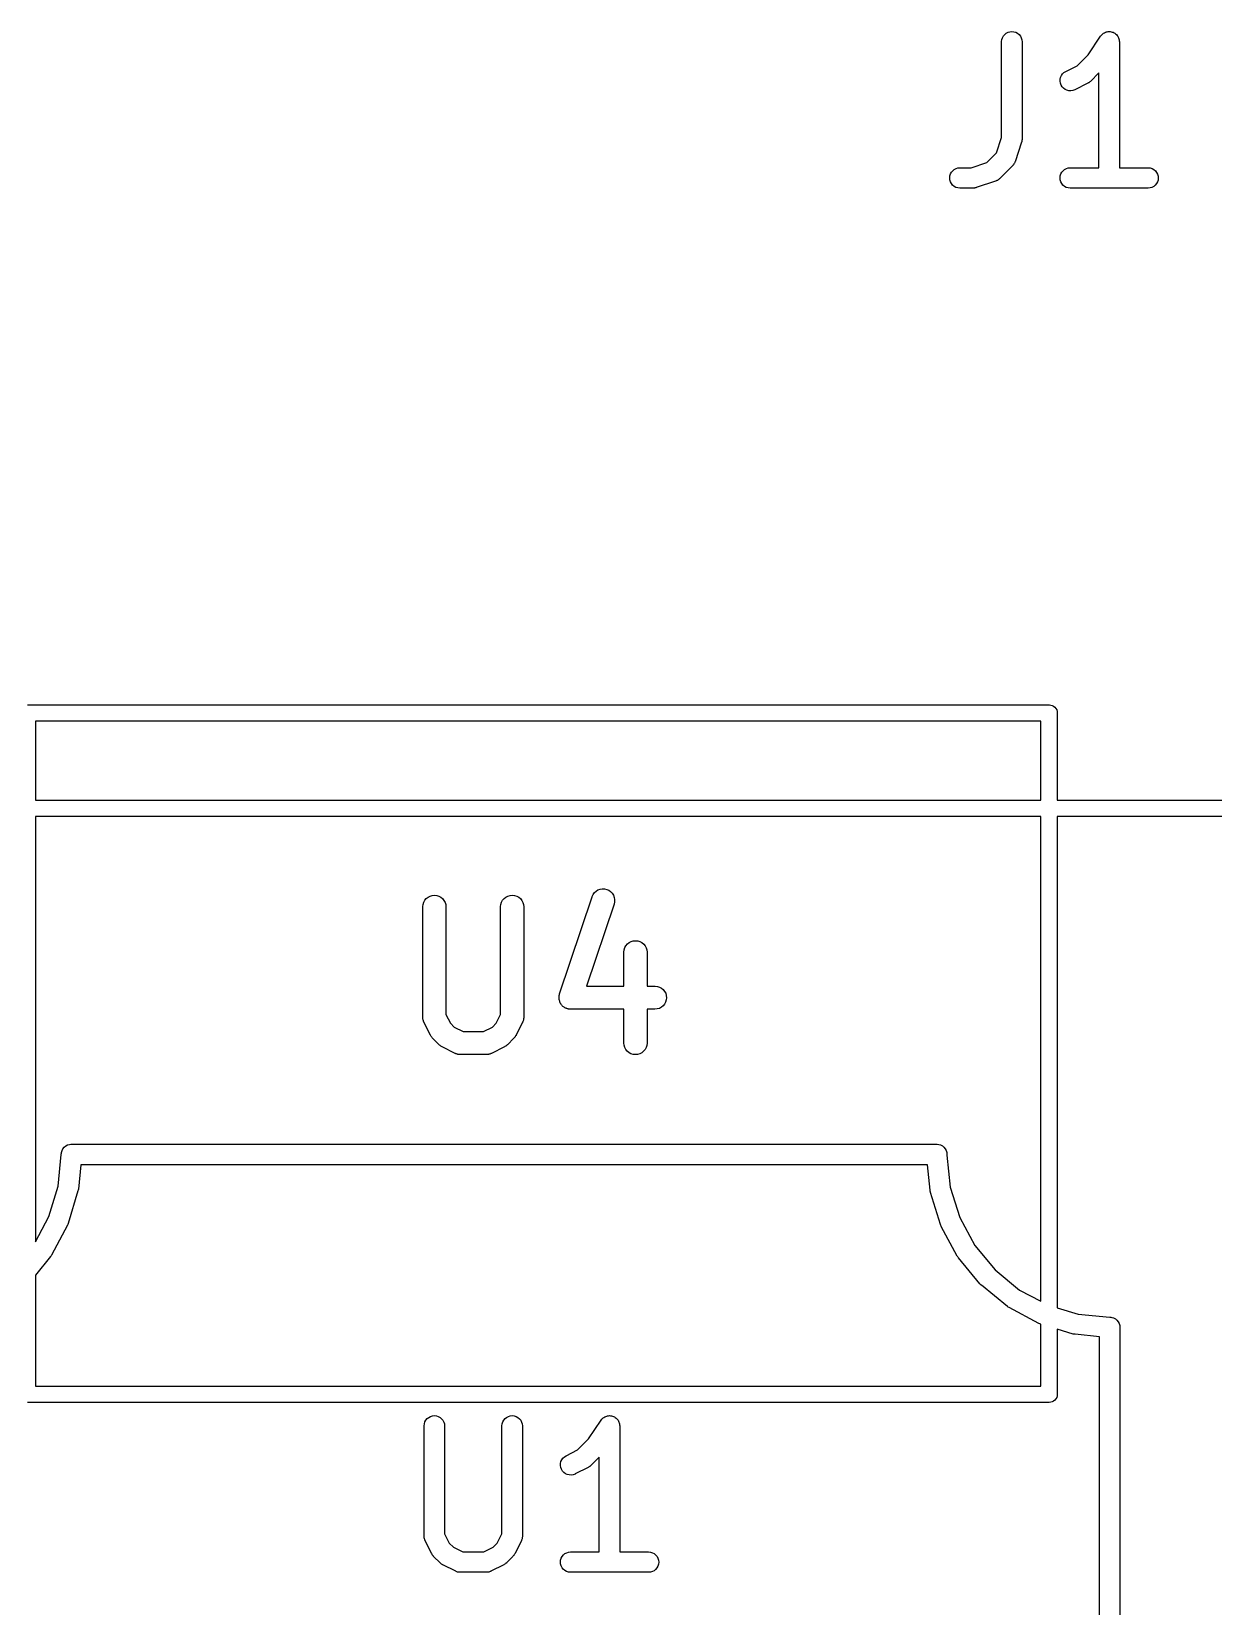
# Model space of a CAD drawing. Extents: x 66.2 to 106.7, y -141.1 to -95.9.
# Drawn here: x 82.64 to 91.32, y -107.46 to -95.9 of the extents above; entities that cross this region are included whole.
import ezdxf

# ---------------------------------------------------------------- set-up
doc = ezdxf.new("R2010")
doc.units = 0
doc.layers.add('BLACK', color=7, linetype='CONTINUOUS')

msp = doc.modelspace()

# ---------------------------------------------------------------- linework, layer by layer
at = {"layer": 'BLACK', "linetype": 'CONTINUOUS'}
for p, q in [((89.7633, -95.9568), (89.7677, -95.9428)), ((89.7677, -95.9428), (89.7748, -95.93)), ((89.7748, -95.93), (89.7842, -95.9188)), ((89.7842, -95.9188), (89.7956, -95.9096)), ((89.7956, -95.9096), (89.8086, -95.9028)), ((89.8086, -95.9028), (89.8226, -95.8987)), ((89.8226, -95.8987), (89.8372, -95.8974)), ((89.8372, -95.8974), (89.8517, -95.8989)), ((89.8517, -95.8989), (89.8657, -95.9032)), ((89.8657, -95.9032), (89.8786, -95.9102)), ((89.8786, -95.9102), (89.8899, -95.9195)), ((89.8899, -95.9195), (89.8991, -95.9309)), ((89.8991, -95.9309), (89.906, -95.9438)), ((89.906, -95.9438), (89.9102, -95.9578)), ((90.3974, -96.0675), (90.4885, -95.9308)), ((90.4885, -95.9308), (90.4891, -95.93)), ((90.4891, -95.9299), (90.4939, -95.9243)), ((90.4891, -95.93), (90.4891, -95.9299)), ((90.4891, -95.93), (90.4891, -95.93)), ((90.4891, -95.93), (90.4891, -95.93)), ((90.4939, -95.9243), (90.4985, -95.9188)), ((90.4985, -95.9188), (90.4986, -95.9187)), ((90.4985, -95.9188), (90.4985, -95.9188)), ((90.4986, -95.9187), (90.5044, -95.914)), ((90.5044, -95.914), (90.5099, -95.9096)), ((90.5099, -95.9096), (90.5099, -95.9096)), ((90.5099, -95.9096), (90.51, -95.9096)), ((90.51, -95.9096), (90.5168, -95.906)), ((90.5168, -95.906), (90.5229, -95.9028)), ((90.5229, -95.9028), (90.5229, -95.9028)), ((90.5229, -95.9028), (90.523, -95.9028)), ((90.523, -95.9028), (90.5302, -95.9007)), ((90.5302, -95.9007), (90.5369, -95.8987)), ((90.5369, -95.8987), (90.537, -95.8987)), ((90.537, -95.8987), (90.5442, -95.898)), ((90.537, -95.8987), (90.537, -95.8987)), ((90.5442, -95.898), (90.5515, -95.8974)), ((90.5515, -95.8974), (90.5516, -95.8974)), ((90.5515, -95.8974), (90.5515, -95.8974)), ((90.5516, -95.8974), (90.5591, -95.8982)), ((90.5591, -95.8982), (90.566, -95.8989)), ((90.566, -95.8989), (90.5661, -95.8989)), ((90.5661, -95.8989), (90.5661, -95.8989)), ((90.5661, -95.8989), (90.5735, -95.9012)), ((90.5735, -95.9012), (90.58, -95.9032)), ((90.58, -95.9032), (90.5801, -95.9033)), ((90.5801, -95.9033), (90.5801, -95.9033)), ((90.5801, -95.9033), (90.5867, -95.9068)), ((90.5867, -95.9068), (90.5929, -95.9102)), ((90.5929, -95.9102), (90.5929, -95.9102)), ((90.5929, -95.9102), (90.593, -95.9103)), ((90.593, -95.9103), (90.5986, -95.9149)), ((90.5986, -95.9149), (90.6042, -95.9195)), ((90.6042, -95.9195), (90.6042, -95.9196)), ((90.6042, -95.9196), (90.6043, -95.9196)), ((90.6043, -95.9196), (90.6091, -95.9256)), ((90.6091, -95.9256), (90.6134, -95.9309)), ((90.6134, -95.9309), (90.6134, -95.9309)), ((90.6134, -95.9309), (90.6135, -95.931)), ((90.6135, -95.931), (90.6172, -95.9379)), ((90.6172, -95.9379), (90.6203, -95.9438)), ((90.6203, -95.9438), (90.6203, -95.9439)), ((90.6203, -95.9439), (90.6203, -95.9439)), ((90.6203, -95.9439), (90.6225, -95.951)), ((90.6225, -95.951), (90.6245, -95.9578)), ((89.7617, -95.9713), (89.7633, -95.9568)), ((89.7617, -95.9724), (89.7617, -95.9713)), ((89.7617, -96.6745), (89.7617, -95.9724)), ((89.9102, -95.9578), (89.9117, -95.9724)), ((89.9117, -95.9724), (89.9117, -96.6867)), ((90.316, -96.1488), (90.3974, -96.0675)), ((90.6245, -95.9578), (90.6245, -95.9579)), ((90.6245, -95.9579), (90.6245, -95.9579)), ((90.6245, -95.9579), (90.6253, -95.9653)), ((90.6253, -95.9653), (90.626, -95.9724)), ((90.626, -95.9724), (90.626, -96.8974)), ((90.2317, -96.191), (90.316, -96.1488)), ((90.1904, -96.263), (90.1909, -96.2484)), ((90.1928, -96.2775), (90.1904, -96.263)), ((90.1909, -96.2484), (90.1942, -96.2341)), ((90.1979, -96.2912), (90.1928, -96.2775)), ((90.1942, -96.2341), (90.2002, -96.2208)), ((90.2056, -96.3036), (90.1979, -96.2912)), ((90.2002, -96.2208), (90.2087, -96.2089)), ((90.2087, -96.2089), (90.2193, -96.1988)), ((90.2193, -96.1988), (90.2317, -96.191)), ((90.394, -96.2776), (90.2988, -96.3252)), ((90.3976, -96.2753), (90.394, -96.2776)), ((90.4013, -96.2734), (90.3976, -96.2753)), ((90.4038, -96.2714), (90.4013, -96.2734)), ((90.4064, -96.2698), (90.4038, -96.2714)), ((90.4095, -96.2669), (90.4064, -96.2698)), ((90.4128, -96.2642), (90.4095, -96.2669)), ((90.4135, -96.2635), (90.4128, -96.2642)), ((90.476, -96.2011), (90.4135, -96.2635)), ((90.476, -96.8974), (90.476, -96.2011)), ((90.2156, -96.3143), (90.2056, -96.3036)), ((90.2275, -96.3229), (90.2156, -96.3143)), ((90.2408, -96.329), (90.2275, -96.3229)), ((90.255, -96.3324), (90.2408, -96.329)), ((90.2696, -96.333), (90.255, -96.3324)), ((90.2841, -96.3307), (90.2696, -96.333)), ((90.2978, -96.3256), (90.2841, -96.3307)), ((90.2988, -96.3252), (90.2978, -96.3256)), ((89.7235, -96.789), (89.7617, -96.6745)), ((89.9078, -96.7104), (89.8602, -96.8532)), ((89.9088, -96.7063), (89.9078, -96.7104)), ((89.91, -96.7023), (89.9088, -96.7063)), ((89.9104, -96.6992), (89.91, -96.7023)), ((89.9111, -96.6961), (89.9104, -96.6992)), ((89.9112, -96.6919), (89.9111, -96.6961)), ((89.9117, -96.6877), (89.9112, -96.6919)), ((89.9117, -96.6867), (89.9117, -96.6877)), ((89.5388, -96.8974), (89.6533, -96.8592)), ((89.6533, -96.8592), (89.7235, -96.789)), ((89.8481, -96.8752), (89.8451, -96.8794)), ((89.8514, -96.8712), (89.8481, -96.8752)), ((89.8524, -96.8693), (89.8514, -96.8712)), ((89.8537, -96.8675), (89.8524, -96.8693)), ((89.8559, -96.8629), (89.8537, -96.8675)), ((89.8583, -96.8583), (89.8559, -96.8629)), ((89.8589, -96.8562), (89.8583, -96.8583)), ((89.8599, -96.8542), (89.8589, -96.8562)), ((89.8602, -96.8532), (89.8599, -96.8542)), ((89.3807, -96.9719), (89.3822, -96.9573)), ((89.382, -96.9864), (89.3807, -96.9719)), ((89.3862, -97.0005), (89.382, -96.9864)), ((89.3822, -96.9573), (89.3866, -96.9433)), ((89.3866, -96.9433), (89.3935, -96.9304)), ((89.3935, -96.9304), (89.4029, -96.9192)), ((89.4029, -96.9192), (89.4142, -96.9099)), ((89.4142, -96.9099), (89.4271, -96.903)), ((89.4271, -96.903), (89.4411, -96.8988)), ((89.4411, -96.8988), (89.4557, -96.8974)), ((89.4557, -96.8974), (89.5388, -96.8974)), ((89.7262, -96.992), (89.7217, -96.9944)), ((89.7309, -96.99), (89.7262, -96.992)), ((89.7327, -96.9887), (89.7309, -96.99)), ((89.7347, -96.9877), (89.7327, -96.9887)), ((89.7387, -96.9845), (89.7347, -96.9877)), ((89.7428, -96.9815), (89.7387, -96.9845)), ((89.7444, -96.9799), (89.7428, -96.9815)), ((89.7461, -96.9785), (89.7444, -96.9799)), ((89.7468, -96.9778), (89.7461, -96.9785)), ((89.8421, -96.8826), (89.7468, -96.9778)), ((89.8435, -96.8809), (89.8421, -96.8826)), ((89.8451, -96.8794), (89.8435, -96.8809)), ((90.1902, -96.9719), (90.1918, -96.9573)), ((90.1916, -96.9864), (90.1902, -96.9719)), ((90.1957, -97.0005), (90.1916, -96.9864)), ((90.1918, -96.9573), (90.1961, -96.9433)), ((90.1961, -96.9433), (90.2031, -96.9304)), ((90.2031, -96.9304), (90.2124, -96.9192)), ((90.2124, -96.9192), (90.2237, -96.9099)), ((90.2237, -96.9099), (90.2367, -96.903)), ((90.2367, -96.903), (90.2507, -96.8988)), ((90.2507, -96.8988), (90.2652, -96.8974)), ((90.2652, -96.8974), (90.476, -96.8974)), ((90.626, -96.8974), (90.8367, -96.8974)), ((90.8367, -96.8974), (90.8377, -96.8974)), ((90.8377, -96.8974), (90.8523, -96.899)), ((90.8523, -96.899), (90.8662, -96.9034)), ((90.8662, -96.9034), (90.879, -96.9105)), ((90.879, -96.9105), (90.8903, -96.9199)), ((90.8903, -96.9199), (90.8994, -96.9313)), ((90.8994, -96.9313), (90.9062, -96.9443)), ((90.9101, -96.9875), (90.9058, -97.0014)), ((90.9062, -96.9443), (90.9103, -96.9583)), ((90.9117, -96.9729), (90.9101, -96.9875)), ((90.9103, -96.9583), (90.9117, -96.9729)), ((89.393, -97.0134), (89.3862, -97.0005)), ((89.4021, -97.0249), (89.393, -97.0134)), ((89.4133, -97.0343), (89.4021, -97.0249)), ((89.4262, -97.0413), (89.4133, -97.0343)), ((89.4401, -97.0457), (89.4262, -97.0413)), ((89.4547, -97.0474), (89.4401, -97.0457)), ((89.4557, -97.0474), (89.4547, -97.0474)), ((89.551, -97.0474), (89.4557, -97.0474)), ((89.5551, -97.047), (89.551, -97.0474)), ((89.5594, -97.0469), (89.5551, -97.047)), ((89.5624, -97.0463), (89.5594, -97.0469)), ((89.5655, -97.046), (89.5624, -97.0463)), ((89.5696, -97.0447), (89.5655, -97.046)), ((89.5737, -97.0439), (89.5696, -97.0447)), ((89.5747, -97.0435), (89.5737, -97.0439)), ((89.7175, -96.9959), (89.5747, -97.0435)), ((89.7195, -96.995), (89.7175, -96.9959)), ((89.7217, -96.9944), (89.7195, -96.995)), ((90.2025, -97.0134), (90.1957, -97.0005)), ((90.2117, -97.0249), (90.2025, -97.0134)), ((90.2229, -97.0343), (90.2117, -97.0249)), ((90.2357, -97.0413), (90.2229, -97.0343)), ((90.2496, -97.0457), (90.2357, -97.0413)), ((90.2642, -97.0474), (90.2496, -97.0457)), ((90.2652, -97.0474), (90.2642, -97.0474)), ((90.8367, -97.0474), (90.2652, -97.0474)), ((90.8512, -97.046), (90.8367, -97.0474)), ((90.8652, -97.0417), (90.8512, -97.046)), ((90.8782, -97.0348), (90.8652, -97.0417)), ((90.8895, -97.0256), (90.8782, -97.0348)), ((90.8988, -97.0143), (90.8895, -97.0256)), ((90.9058, -97.0014), (90.8988, -97.0143)), ((82.6129, -100.84), (90.1071, -100.84)), ((90.1071, -100.84), (90.11, -100.84)), ((90.11, -100.84), (90.1129, -100.84)), ((90.1129, -100.84), (90.1129, -100.84)), ((90.1129, -100.84), (90.1218, -100.841)), ((90.1218, -100.841), (90.1331, -100.844)), ((90.1331, -100.844), (90.1435, -100.85)), ((90.1435, -100.85), (90.1526, -100.857)), ((90.1526, -100.857), (90.1601, -100.867)), ((90.1601, -100.867), (90.1657, -100.877)), ((90.1657, -100.877), (90.1691, -100.888)), ((90.1691, -100.888), (90.1703, -100.9)), ((90.1703, -100.9), (90.17, -100.903)), ((90.17, -100.903), (90.17, -101.54)), ((82.67, -100.96), (82.67, -101.54)), ((90.05, -100.96), (82.67, -100.96)), ((90.05, -101.54), (90.05, -100.96)), ((82.67, -101.54), (90.05, -101.54)), ((90.17, -101.54), (95.2471, -101.54)), ((82.67, -101.66), (82.67, -104.782)), ((90.05, -101.66), (82.67, -101.66)), ((90.05, -105.218), (90.05, -101.66)), ((95.19, -101.66), (90.17, -101.66)), ((90.17, -101.66), (90.17, -105.266)), ((86.799, -102.198), (86.8145, -102.193)), ((86.8145, -102.193), (86.8309, -102.19)), ((86.8309, -102.19), (86.8475, -102.191)), ((86.8475, -102.191), (86.8636, -102.194)), ((86.8636, -102.194), (86.8787, -102.201)), ((85.5131, -102.321), (85.515, -102.305)), ((85.515, -102.305), (85.52, -102.289)), ((85.52, -102.289), (85.528, -102.274)), ((85.528, -102.274), (85.5386, -102.262)), ((85.5386, -102.262), (85.5516, -102.251)), ((85.5516, -102.251), (85.5663, -102.244)), ((85.5663, -102.244), (85.5822, -102.239)), ((85.5822, -102.239), (85.5987, -102.237)), ((85.5987, -102.237), (85.6152, -102.239)), ((85.6152, -102.239), (85.631, -102.244)), ((85.631, -102.244), (85.6456, -102.252)), ((85.6456, -102.252), (85.6584, -102.262)), ((85.6584, -102.262), (85.6689, -102.275)), ((85.6689, -102.275), (85.6767, -102.29)), ((85.6767, -102.29), (85.6815, -102.306)), ((85.6815, -102.306), (85.6831, -102.322)), ((86.0845, -102.321), (86.0864, -102.305)), ((86.0864, -102.305), (86.0914, -102.289)), ((86.0914, -102.289), (86.0994, -102.274)), ((86.0994, -102.274), (86.1101, -102.262)), ((86.1101, -102.262), (86.123, -102.251)), ((86.123, -102.251), (86.1377, -102.244)), ((86.1377, -102.244), (86.1536, -102.239)), ((86.1536, -102.239), (86.1701, -102.237)), ((86.1701, -102.237), (86.1866, -102.239)), ((86.1866, -102.239), (86.2025, -102.244)), ((86.2025, -102.244), (86.2171, -102.252)), ((86.2171, -102.252), (86.2298, -102.262)), ((86.2298, -102.262), (86.2403, -102.275)), ((86.2403, -102.275), (86.2481, -102.29)), ((86.2481, -102.29), (86.2529, -102.306)), ((86.2529, -102.306), (86.2545, -102.322)), ((86.5175, -102.962), (86.7556, -102.248)), ((86.9168, -102.302), (86.716, -102.904)), ((86.7556, -102.248), (86.7559, -102.247)), ((86.7559, -102.247), (86.7629, -102.232)), ((86.7629, -102.232), (86.7727, -102.218)), ((86.7727, -102.218), (86.7848, -102.207)), ((86.7848, -102.207), (86.799, -102.198)), ((86.8787, -102.201), (86.8922, -102.211)), ((86.8922, -102.211), (86.9036, -102.223)), ((86.9036, -102.223), (86.9123, -102.237)), ((86.9123, -102.237), (86.9182, -102.253)), ((86.9205, -102.285), (86.9168, -102.302)), ((86.9182, -102.253), (86.921, -102.269)), ((86.921, -102.269), (86.9205, -102.285)), ((85.5131, -102.322), (85.5131, -102.321)), ((85.5131, -103.132), (85.5131, -102.322)), ((85.6831, -102.322), (85.6831, -103.112)), ((86.0845, -102.322), (86.0845, -102.321)), ((86.0845, -103.112), (86.0845, -102.322)), ((86.2545, -102.322), (86.2545, -103.132)), ((86.9893, -102.655), (86.9911, -102.638)), ((86.9893, -102.656), (86.9893, -102.655)), ((86.9893, -102.904), (86.9893, -102.656)), ((86.9911, -102.638), (86.9962, -102.622)), ((86.9962, -102.622), (87.0041, -102.608)), ((87.0041, -102.608), (87.0148, -102.595)), ((87.0148, -102.595), (87.0277, -102.585)), ((87.0277, -102.585), (87.0424, -102.577)), ((87.0424, -102.577), (87.0584, -102.572)), ((87.0584, -102.572), (87.0749, -102.571)), ((87.0749, -102.571), (87.0914, -102.572)), ((87.0914, -102.572), (87.1072, -102.577)), ((87.1072, -102.577), (87.1218, -102.585)), ((87.1218, -102.585), (87.1346, -102.596)), ((87.1346, -102.596), (87.1451, -102.609)), ((87.1451, -102.609), (87.1529, -102.623)), ((87.1529, -102.623), (87.1577, -102.639)), ((87.1577, -102.639), (87.1593, -102.656)), ((87.1593, -102.656), (87.1593, -102.904)), ((86.5131, -102.988), (86.5136, -102.983)), ((86.5134, -102.992), (86.5131, -102.988)), ((86.5133, -102.995), (86.5134, -102.992)), ((86.5141, -103), (86.5133, -102.995)), ((86.5136, -102.983), (86.5138, -102.978)), ((86.5138, -102.978), (86.5145, -102.975)), ((86.5146, -103.005), (86.5141, -103)), ((86.5145, -102.975), (86.5148, -102.972)), ((86.5148, -102.972), (86.5163, -102.967)), ((86.5163, -102.967), (86.5175, -102.962)), ((86.716, -102.904), (86.9893, -102.904)), ((87.1593, -102.904), (87.2171, -102.904)), ((87.2171, -102.904), (87.2183, -102.904)), ((87.2183, -102.904), (87.2348, -102.906)), ((87.2348, -102.906), (87.2506, -102.911)), ((87.2506, -102.911), (87.2652, -102.919)), ((87.2652, -102.919), (87.2779, -102.93)), ((87.2779, -102.93), (87.2883, -102.943)), ((87.2883, -102.943), (87.296, -102.957)), ((87.296, -102.957), (87.3006, -102.973)), ((87.3021, -102.99), (87.3004, -103.006)), ((87.3006, -102.973), (87.3021, -102.99)), ((85.6831, -103.112), (85.7156, -103.177)), ((86.052, -103.177), (86.0845, -103.112)), ((86.5155, -103.008), (86.5146, -103.005)), ((86.5161, -103.011), (86.5155, -103.008)), ((86.5179, -103.016), (86.5161, -103.011)), ((86.5193, -103.021), (86.5179, -103.016)), ((86.5208, -103.024), (86.5193, -103.021)), ((86.5219, -103.027), (86.5208, -103.024)), ((86.5246, -103.031), (86.5219, -103.027)), ((86.527, -103.036), (86.5246, -103.031)), ((86.529, -103.038), (86.527, -103.036)), ((86.5307, -103.041), (86.529, -103.038)), ((86.5342, -103.045), (86.5307, -103.041)), ((86.5374, -103.049), (86.5342, -103.045)), ((86.5398, -103.051), (86.5374, -103.049)), ((86.5421, -103.053), (86.5398, -103.051)), ((86.5462, -103.056), (86.5421, -103.053)), ((86.5501, -103.059), (86.5462, -103.056)), ((86.5529, -103.061), (86.5501, -103.059)), ((86.5555, -103.063), (86.5529, -103.061)), ((86.5602, -103.065), (86.5555, -103.063)), ((86.5646, -103.067), (86.5602, -103.065)), ((86.5677, -103.068), (86.5646, -103.067)), ((86.5707, -103.069), (86.5677, -103.068)), ((86.5756, -103.071), (86.5707, -103.069)), ((86.5804, -103.072), (86.5756, -103.071)), ((86.5837, -103.073), (86.5804, -103.072)), ((86.5868, -103.073), (86.5837, -103.073)), ((86.5919, -103.073), (86.5868, -103.073)), ((86.5969, -103.074), (86.5919, -103.073)), ((86.5981, -103.074), (86.5969, -103.074)), ((86.9893, -103.074), (86.5981, -103.074)), ((86.9893, -103.322), (86.9893, -103.074)), ((87.2171, -103.074), (87.1593, -103.074)), ((87.1593, -103.074), (87.1593, -103.322)), ((87.2337, -103.072), (87.2171, -103.074)), ((87.2495, -103.068), (87.2337, -103.072)), ((87.2642, -103.06), (87.2495, -103.068)), ((87.277, -103.049), (87.2642, -103.06)), ((87.2876, -103.037), (87.277, -103.049)), ((87.2955, -103.022), (87.2876, -103.037)), ((87.3004, -103.006), (87.2955, -103.022)), ((85.5133, -103.134), (85.5131, -103.132)), ((85.5132, -103.137), (85.5133, -103.134)), ((85.5141, -103.143), (85.5132, -103.137)), ((85.5147, -103.148), (85.5141, -103.143)), ((85.5154, -103.151), (85.5147, -103.148)), ((85.5158, -103.153), (85.5154, -103.151)), ((85.5178, -103.159), (85.5158, -103.153)), ((85.5195, -103.164), (85.5178, -103.159)), ((85.5207, -103.166), (85.5195, -103.164)), ((85.5215, -103.169), (85.5207, -103.166)), ((85.5221, -103.17), (85.5215, -103.169)), ((85.5697, -103.265), (85.5221, -103.17)), ((85.7156, -103.177), (85.7437, -103.205)), ((85.7437, -103.205), (85.8086, -103.237)), ((85.959, -103.237), (86.0239, -103.205)), ((86.0239, -103.205), (86.052, -103.177)), ((86.2455, -103.17), (86.1979, -103.265)), ((86.2464, -103.168), (86.2455, -103.17)), ((86.2476, -103.165), (86.2464, -103.168)), ((86.2494, -103.16), (86.2476, -103.165)), ((86.2515, -103.154), (86.2494, -103.16)), ((86.2519, -103.152), (86.2515, -103.154)), ((86.2527, -103.15), (86.2519, -103.152)), ((86.2533, -103.144), (86.2527, -103.15)), ((86.2543, -103.138), (86.2533, -103.144)), ((86.2545, -103.133), (86.2542, -103.136)), ((86.2542, -103.136), (86.2543, -103.138)), ((86.2545, -103.132), (86.2545, -103.133)), ((85.5722, -103.269), (85.5697, -103.265)), ((85.5744, -103.273), (85.5722, -103.269)), ((85.5766, -103.276), (85.5744, -103.273)), ((85.5785, -103.279), (85.5766, -103.276)), ((85.5818, -103.283), (85.5785, -103.279)), ((85.5848, -103.286), (85.5818, -103.283)), ((85.5856, -103.287), (85.5848, -103.286)), ((85.6332, -103.335), (85.5856, -103.287)), ((85.6369, -103.338), (85.6332, -103.335)), ((85.6403, -103.341), (85.6369, -103.338)), ((85.6433, -103.343), (85.6403, -103.341)), ((85.646, -103.345), (85.6433, -103.343)), ((85.6502, -103.348), (85.646, -103.345)), ((85.6543, -103.35), (85.6502, -103.348)), ((85.6553, -103.351), (85.6543, -103.35)), ((85.7506, -103.398), (85.6553, -103.351)), ((85.8086, -103.237), (85.959, -103.237)), ((86.1123, -103.351), (86.0171, -103.398)), ((86.1163, -103.348), (86.1123, -103.351)), ((86.1206, -103.346), (86.1163, -103.348)), ((86.1233, -103.344), (86.1206, -103.346)), ((86.1263, -103.342), (86.1233, -103.344)), ((86.1298, -103.339), (86.1263, -103.342)), ((86.1335, -103.336), (86.1298, -103.339)), ((86.1344, -103.335), (86.1335, -103.336)), ((86.182, -103.287), (86.1344, -103.335)), ((86.185, -103.284), (86.182, -103.287)), ((86.1884, -103.28), (86.185, -103.284)), ((86.1903, -103.277), (86.1884, -103.28)), ((86.1925, -103.274), (86.1903, -103.277)), ((86.1948, -103.27), (86.1925, -103.274)), ((86.1974, -103.266), (86.1948, -103.27)), ((86.1979, -103.265), (86.1974, -103.266)), ((86.9909, -103.339), (86.9893, -103.322)), ((86.9957, -103.355), (86.9909, -103.339)), ((87.1574, -103.34), (87.1524, -103.356)), ((87.1593, -103.324), (87.1574, -103.34)), ((87.1593, -103.322), (87.1593, -103.324)), ((85.7529, -103.399), (85.7506, -103.398)), ((85.7551, -103.401), (85.7529, -103.399)), ((85.7606, -103.402), (85.7551, -103.401)), ((85.766, -103.404), (85.7606, -103.402)), ((85.7685, -103.405), (85.766, -103.404)), ((85.7709, -103.406), (85.7685, -103.405)), ((85.7767, -103.406), (85.7709, -103.406)), ((85.7824, -103.407), (85.7767, -103.406)), ((85.7849, -103.407), (85.7824, -103.407)), ((85.7874, -103.407), (85.7849, -103.407)), ((85.7886, -103.407), (85.7874, -103.407)), ((85.979, -103.407), (85.7886, -103.407)), ((85.9815, -103.407), (85.979, -103.407)), ((85.984, -103.407), (85.9815, -103.407)), ((85.9898, -103.406), (85.984, -103.407)), ((85.9956, -103.406), (85.9898, -103.406)), ((85.9979, -103.405), (85.9956, -103.406)), ((86.0004, -103.405), (85.9979, -103.405)), ((86.0059, -103.403), (86.0004, -103.405)), ((86.0114, -103.401), (86.0059, -103.403)), ((86.0136, -103.4), (86.0114, -103.401)), ((86.016, -103.399), (86.0136, -103.4)), ((86.0171, -103.398), (86.016, -103.399)), ((87.0035, -103.369), (86.9957, -103.355)), ((87.014, -103.382), (87.0035, -103.369)), ((87.0268, -103.393), (87.014, -103.382)), ((87.0413, -103.401), (87.0268, -103.393)), ((87.0572, -103.406), (87.0413, -103.401)), ((87.0737, -103.407), (87.0572, -103.406)), ((87.0902, -103.406), (87.0737, -103.407)), ((87.1061, -103.401), (87.0902, -103.406)), ((87.1208, -103.394), (87.1061, -103.401)), ((87.1338, -103.383), (87.1208, -103.394)), ((87.1444, -103.37), (87.1338, -103.383)), ((87.1524, -103.356), (87.1444, -103.37)), ((82.8369, -104.372), (82.8596, -104.14)), ((82.8596, -104.14), (82.8602, -104.135)), ((82.8596, -104.14), (82.8596, -104.14)), ((82.8602, -104.135), (82.8604, -104.133)), ((82.8604, -104.133), (82.8611, -104.125)), ((82.8604, -104.133), (82.8604, -104.133)), ((82.8611, -104.125), (82.8654, -104.111)), ((82.8654, -104.111), (82.8723, -104.098)), ((82.8723, -104.098), (82.8817, -104.087)), ((82.8817, -104.087), (82.8931, -104.077)), ((82.8931, -104.077), (82.9062, -104.07)), ((82.9062, -104.07), (82.9203, -104.066)), ((82.9203, -104.066), (82.9313, -104.065)), ((82.9313, -104.065), (89.2887, -104.065)), ((89.2887, -104.065), (89.2997, -104.066)), ((89.2997, -104.066), (89.3138, -104.07)), ((89.3138, -104.07), (89.3269, -104.077)), ((89.3269, -104.077), (89.3383, -104.087)), ((89.3383, -104.087), (89.3477, -104.098)), ((89.3477, -104.098), (89.3546, -104.111)), ((89.3546, -104.111), (89.3589, -104.125)), ((89.3589, -104.125), (89.3604, -104.14)), ((89.3604, -104.14), (89.36, -104.144)), ((89.36, -104.144), (89.36, -104.145)), ((89.36, -104.145), (89.3848, -104.38)), ((83.003, -104.215), (82.9855, -104.394)), ((89.2166, -104.215), (83.003, -104.215)), ((89.2364, -104.403), (89.2166, -104.215)), ((82.7695, -104.595), (82.8369, -104.372)), ((89.3848, -104.38), (89.4537, -104.603)), ((82.9826, -104.408), (82.911, -104.646)), ((82.9839, -104.402), (82.9826, -104.408)), ((82.9853, -104.395), (82.9839, -104.402)), ((82.9855, -104.394), (82.9853, -104.395)), ((82.9855, -104.394), (82.9855, -104.394)), ((82.9855, -104.394), (82.9855, -104.394)), ((89.2377, -104.41), (89.2364, -104.403)), ((89.239, -104.417), (89.2377, -104.41)), ((89.2393, -104.418), (89.239, -104.417)), ((89.3126, -104.654), (89.2393, -104.418)), ((82.67, -104.782), (82.7695, -104.595)), ((89.4537, -104.603), (89.5646, -104.808)), ((82.9054, -104.659), (82.789, -104.878)), ((82.908, -104.653), (82.9054, -104.659)), ((82.9107, -104.647), (82.908, -104.653)), ((82.911, -104.646), (82.9107, -104.647)), ((89.3152, -104.661), (89.3126, -104.654)), ((89.3178, -104.667), (89.3152, -104.661)), ((89.3183, -104.668), (89.3178, -104.667)), ((89.4361, -104.886), (89.3183, -104.668)), ((89.3183, -104.668), (89.3183, -104.668)), ((89.3183, -104.668), (89.3183, -104.668)), ((89.5646, -104.808), (89.7132, -104.988)), ((82.7809, -104.89), (82.67, -105.026)), ((82.7847, -104.885), (82.7809, -104.89)), ((82.7885, -104.879), (82.7847, -104.885)), ((82.789, -104.878), (82.7885, -104.879)), ((82.789, -104.878), (82.789, -104.878)), ((82.789, -104.878), (82.789, -104.878)), ((89.44, -104.892), (89.4361, -104.886)), ((89.4437, -104.897), (89.44, -104.892)), ((89.4443, -104.898), (89.4437, -104.897)), ((89.6023, -105.089), (89.4443, -104.898)), ((89.4443, -104.898), (89.4443, -104.898)), ((89.4443, -104.898), (89.4443, -104.898)), ((82.67, -105.026), (82.67, -105.84)), ((89.7132, -104.988), (89.8939, -105.135)), ((89.6071, -105.094), (89.6023, -105.089)), ((89.6119, -105.099), (89.6071, -105.094)), ((89.6127, -105.099), (89.6119, -105.099)), ((89.8048, -105.256), (89.6127, -105.099)), ((89.8939, -105.135), (90.05, -105.218)), ((89.8105, -105.26), (89.8048, -105.256)), ((89.8161, -105.264), (89.8105, -105.26)), ((89.817, -105.264), (89.8161, -105.264)), ((90.0358, -105.38), (89.817, -105.264)), ((89.817, -105.264), (89.817, -105.264)), ((89.817, -105.264), (89.817, -105.264)), ((90.17, -105.266), (90.323, -105.312)), ((90.323, -105.312), (90.555, -105.335)), ((90.0421, -105.383), (90.0358, -105.38)), ((90.0484, -105.386), (90.0421, -105.383)), ((90.0494, -105.386), (90.0484, -105.386)), ((90.05, -105.386), (90.0494, -105.386)), ((90.05, -105.84), (90.05, -105.386)), ((90.2866, -105.458), (90.17, -105.422)), ((90.17, -105.422), (90.17, -105.897)), ((90.555, -105.335), (90.555, -105.335)), ((90.555, -105.335), (90.5603, -105.335)), ((90.5603, -105.335), (90.5623, -105.335)), ((90.5623, -105.335), (90.5625, -105.335)), ((90.5625, -105.335), (90.5697, -105.336)), ((90.5697, -105.336), (90.5838, -105.34)), ((90.5838, -105.34), (90.5969, -105.347)), ((90.5969, -105.347), (90.6083, -105.357)), ((90.6083, -105.357), (90.6177, -105.368)), ((90.6177, -105.368), (90.6246, -105.381)), ((90.6246, -105.381), (90.6289, -105.395)), ((90.6289, -105.395), (90.63, -105.406)), ((90.63, -105.406), (90.63, -118.114)), ((90.2934, -105.459), (90.2866, -105.458)), ((90.3, -105.46), (90.2934, -105.459)), ((90.301, -105.46), (90.3, -105.46)), ((90.48, -105.478), (90.301, -105.46)), ((90.301, -105.46), (90.301, -105.46)), ((90.301, -105.46), (90.301, -105.46)), ((90.48, -118.042), (90.48, -105.478)), ((82.67, -105.84), (90.05, -105.84)), ((90.1071, -105.96), (82.6129, -105.96)), ((90.11, -105.96), (90.1071, -105.96)), ((90.1218, -105.959), (90.11, -105.96)), ((90.1331, -105.956), (90.1218, -105.959)), ((90.1435, -105.95), (90.1331, -105.956)), ((90.1526, -105.943), (90.1435, -105.95)), ((90.1601, -105.933), (90.1526, -105.943)), ((90.1657, -105.923), (90.1601, -105.933)), ((90.1691, -105.912), (90.1657, -105.923)), ((90.17, -105.903), (90.1691, -105.912)), ((90.17, -105.897), (90.1703, -105.9)), ((90.1703, -105.9), (90.17, -105.903)), ((90.17, -105.903), (90.17, -105.903)), ((85.5231, -106.131), (85.5247, -106.117)), ((85.5247, -106.117), (85.5292, -106.103)), ((85.5292, -106.103), (85.5362, -106.09)), ((85.5362, -106.09), (85.5456, -106.079)), ((85.5456, -106.079), (85.557, -106.07)), ((85.557, -106.07), (85.57, -106.063)), ((85.57, -106.063), (85.584, -106.059)), ((85.584, -106.059), (85.5986, -106.057)), ((85.5986, -106.057), (85.6132, -106.059)), ((85.6132, -106.059), (85.6272, -106.063)), ((85.6272, -106.063), (85.64, -106.07)), ((85.64, -106.07), (85.6513, -106.08)), ((85.6513, -106.08), (85.6606, -106.091)), ((85.6606, -106.091), (85.6674, -106.104)), ((85.6674, -106.104), (85.6717, -106.118)), ((85.6717, -106.118), (85.6731, -106.132)), ((86.0945, -106.131), (86.0962, -106.117)), ((86.0962, -106.117), (86.1006, -106.103)), ((86.1006, -106.103), (86.1076, -106.09)), ((86.1076, -106.09), (86.117, -106.079)), ((86.117, -106.079), (86.1285, -106.07)), ((86.1285, -106.07), (86.1414, -106.063)), ((86.1414, -106.063), (86.1555, -106.059)), ((86.1555, -106.059), (86.17, -106.057)), ((86.17, -106.057), (86.1846, -106.059)), ((86.1846, -106.059), (86.1986, -106.063)), ((86.1986, -106.063), (86.2115, -106.07)), ((86.2115, -106.07), (86.2227, -106.08)), ((86.2227, -106.08), (86.232, -106.091)), ((86.232, -106.091), (86.2389, -106.104)), ((86.2389, -106.104), (86.2431, -106.118)), ((86.2431, -106.118), (86.2445, -106.132)), ((86.7303, -106.227), (86.8214, -106.091)), ((86.8214, -106.091), (86.8219, -106.09)), ((86.8219, -106.09), (86.8219, -106.09)), ((86.8219, -106.09), (86.8219, -106.09)), ((86.8219, -106.09), (86.822, -106.09)), ((86.822, -106.09), (86.8269, -106.084)), ((86.8269, -106.084), (86.8313, -106.079)), ((86.8313, -106.079), (86.8314, -106.079)), ((86.8314, -106.079), (86.8373, -106.074)), ((86.8314, -106.079), (86.8314, -106.079)), ((86.8373, -106.074), (86.8427, -106.07)), ((86.8427, -106.07), (86.8428, -106.07)), ((86.8428, -106.07), (86.8497, -106.066)), ((86.8428, -106.07), (86.8428, -106.07)), ((86.8497, -106.066), (86.8557, -106.063)), ((86.8557, -106.063), (86.8558, -106.063)), ((86.8558, -106.063), (86.8631, -106.061)), ((86.8558, -106.063), (86.8558, -106.063)), ((86.8631, -106.061), (86.8698, -106.059)), ((86.8698, -106.059), (86.8698, -106.059)), ((86.8698, -106.059), (86.8699, -106.059)), ((86.8699, -106.059), (86.8771, -106.058)), ((86.8771, -106.058), (86.8843, -106.057)), ((86.8843, -106.057), (86.8844, -106.057)), ((86.8844, -106.057), (86.8845, -106.057)), ((86.8845, -106.057), (86.8919, -106.058)), ((86.8919, -106.058), (86.8989, -106.059)), ((86.8989, -106.059), (86.8989, -106.059)), ((86.8989, -106.059), (86.899, -106.059)), ((86.899, -106.059), (86.9064, -106.061)), ((86.9064, -106.061), (86.9129, -106.063)), ((86.9129, -106.063), (86.9129, -106.063)), ((86.9129, -106.063), (86.913, -106.063)), ((86.913, -106.063), (86.9195, -106.067)), ((86.9195, -106.067), (86.9257, -106.07)), ((86.9257, -106.07), (86.9258, -106.07)), ((86.9258, -106.07), (86.9258, -106.07)), ((86.9258, -106.07), (86.9314, -106.075)), ((86.9314, -106.075), (86.937, -106.08)), ((86.937, -106.08), (86.9371, -106.08)), ((86.9371, -106.08), (86.9371, -106.08)), ((86.9371, -106.08), (86.942, -106.086)), ((86.942, -106.086), (86.9463, -106.091)), ((86.9463, -106.091), (86.9463, -106.091)), ((86.9463, -106.091), (86.9463, -106.091)), ((86.9463, -106.091), (86.95, -106.098)), ((86.95, -106.098), (86.9531, -106.104)), ((86.9531, -106.104), (86.9532, -106.104)), ((86.9532, -106.104), (86.9532, -106.104)), ((86.9532, -106.104), (86.9554, -106.111)), ((86.9554, -106.111), (86.9574, -106.118)), ((86.9574, -106.118), (86.9574, -106.118)), ((86.9574, -106.118), (86.9574, -106.118)), ((86.9574, -106.118), (86.9581, -106.125)), ((86.9581, -106.125), (86.9588, -106.132)), ((85.5231, -106.132), (85.5231, -106.131)), ((85.5231, -106.942), (85.5231, -106.132)), ((85.6731, -106.132), (85.6731, -106.924)), ((86.0945, -106.132), (86.0945, -106.131)), ((86.0945, -106.924), (86.0945, -106.132)), ((86.2445, -106.132), (86.2445, -106.942)), ((86.6489, -106.309), (86.7303, -106.227)), ((86.9588, -106.132), (86.9588, -107.057)), ((86.5522, -106.359), (86.5646, -106.351)), ((86.5646, -106.351), (86.6489, -106.309)), ((86.5233, -106.423), (86.5237, -106.408)), ((86.5256, -106.437), (86.5233, -106.423)), ((86.5237, -106.408), (86.527, -106.394)), ((86.5308, -106.451), (86.5256, -106.437)), ((86.527, -106.394), (86.533, -106.381)), ((86.5385, -106.464), (86.5308, -106.451)), ((86.533, -106.381), (86.5415, -106.369)), ((86.5485, -106.474), (86.5385, -106.464)), ((86.5415, -106.369), (86.5522, -106.359)), ((86.7269, -106.438), (86.6316, -106.485)), ((86.7304, -106.435), (86.7269, -106.438)), ((86.7342, -106.433), (86.7304, -106.435)), ((86.7366, -106.431), (86.7342, -106.433)), ((86.7393, -106.43), (86.7366, -106.431)), ((86.7423, -106.427), (86.7393, -106.43)), ((86.7456, -106.424), (86.7423, -106.427)), ((86.7464, -106.424), (86.7456, -106.424)), ((86.8088, -106.361), (86.7464, -106.424)), ((86.8088, -107.057), (86.8088, -106.361)), ((86.5603, -106.483), (86.5485, -106.474)), ((86.5736, -106.489), (86.5603, -106.483)), ((86.5879, -106.492), (86.5736, -106.489)), ((86.6025, -106.493), (86.5879, -106.492)), ((86.617, -106.491), (86.6025, -106.493)), ((86.6307, -106.486), (86.617, -106.491)), ((86.6316, -106.485), (86.6307, -106.486)), ((85.6731, -106.924), (85.7074, -106.993)), ((86.0603, -106.993), (86.0945, -106.924)), ((85.5233, -106.944), (85.5231, -106.942)), ((85.5232, -106.946), (85.5233, -106.944)), ((85.524, -106.951), (85.5232, -106.946)), ((85.5245, -106.956), (85.524, -106.951)), ((85.5252, -106.959), (85.5245, -106.956)), ((85.5255, -106.961), (85.5252, -106.959)), ((85.5273, -106.966), (85.5255, -106.961)), ((85.5288, -106.97), (85.5273, -106.966)), ((85.5298, -106.972), (85.5288, -106.97)), ((85.5306, -106.975), (85.5298, -106.972)), ((85.531, -106.975), (85.5306, -106.975)), ((85.5786, -107.071), (85.531, -106.975)), ((85.7074, -106.993), (85.7378, -107.023)), ((85.7378, -107.023), (85.8063, -107.057)), ((85.9613, -107.057), (86.0299, -107.023)), ((86.0299, -107.023), (86.0603, -106.993)), ((86.2366, -106.975), (86.189, -107.071)), ((86.2374, -106.973), (86.2366, -106.975)), ((86.2385, -106.971), (86.2374, -106.973)), ((86.24, -106.967), (86.2385, -106.971)), ((86.2418, -106.962), (86.24, -106.967)), ((86.2422, -106.96), (86.2418, -106.962)), ((86.2429, -106.957), (86.2422, -106.96)), ((86.2435, -106.952), (86.2429, -106.957)), ((86.2443, -106.947), (86.2435, -106.952)), ((86.2445, -106.943), (86.2443, -106.945)), ((86.2443, -106.945), (86.2443, -106.947)), ((86.2445, -106.942), (86.2445, -106.943)), ((85.5809, -107.074), (85.5786, -107.071)), ((85.5828, -107.078), (85.5809, -107.074)), ((85.5848, -107.08), (85.5828, -107.078)), ((85.5864, -107.083), (85.5848, -107.08)), ((85.5893, -107.086), (85.5864, -107.083)), ((85.5919, -107.089), (85.5893, -107.086)), ((85.5927, -107.09), (85.5919, -107.089)), ((85.6403, -107.138), (85.5927, -107.09)), ((85.6436, -107.14), (85.6403, -107.138)), ((85.6466, -107.143), (85.6436, -107.14)), ((85.6492, -107.145), (85.6466, -107.143)), ((85.6516, -107.147), (85.6492, -107.145)), ((85.6553, -107.149), (85.6516, -107.147)), ((85.6589, -107.151), (85.6553, -107.149)), ((85.6598, -107.152), (85.6589, -107.151)), ((85.755, -107.199), (85.6598, -107.152)), ((85.8063, -107.057), (85.9613, -107.057)), ((86.1078, -107.152), (86.0126, -107.199)), ((86.1114, -107.15), (86.1078, -107.152)), ((86.1151, -107.148), (86.1114, -107.15)), ((86.1176, -107.146), (86.1151, -107.148)), ((86.1202, -107.144), (86.1176, -107.146)), ((86.1233, -107.141), (86.1202, -107.144)), ((86.1266, -107.139), (86.1233, -107.141)), ((86.1273, -107.138), (86.1266, -107.139)), ((86.1749, -107.09), (86.1273, -107.138)), ((86.1776, -107.087), (86.1749, -107.09)), ((86.1805, -107.084), (86.1776, -107.087)), ((86.1822, -107.081), (86.1805, -107.084)), ((86.1842, -107.079), (86.1822, -107.081)), ((86.1862, -107.075), (86.1842, -107.079)), ((86.1885, -107.072), (86.1862, -107.075)), ((86.189, -107.071), (86.1885, -107.072)), ((86.5231, -107.132), (86.5246, -107.117)), ((86.5244, -107.146), (86.5231, -107.132)), ((86.5286, -107.16), (86.5244, -107.146)), ((86.5246, -107.117), (86.529, -107.103)), ((86.5353, -107.173), (86.5286, -107.16)), ((86.529, -107.103), (86.5359, -107.09)), ((86.5359, -107.09), (86.5452, -107.079)), ((86.5452, -107.079), (86.5566, -107.07)), ((86.5566, -107.07), (86.5695, -107.063)), ((86.5695, -107.063), (86.5835, -107.059)), ((86.5835, -107.059), (86.5981, -107.057)), ((86.5981, -107.057), (86.8088, -107.057)), ((86.9588, -107.057), (87.1695, -107.057)), ((87.1695, -107.057), (87.1706, -107.057)), ((87.1706, -107.057), (87.1851, -107.059)), ((87.1851, -107.059), (87.1991, -107.063)), ((87.1991, -107.063), (87.2119, -107.07)), ((87.2119, -107.07), (87.2231, -107.08)), ((87.2231, -107.08), (87.2323, -107.091)), ((87.2387, -107.161), (87.2317, -107.174)), ((87.2323, -107.091), (87.2391, -107.104)), ((87.243, -107.147), (87.2387, -107.161)), ((87.2391, -107.104), (87.2432, -107.118)), ((87.2445, -107.133), (87.243, -107.147)), ((87.2432, -107.118), (87.2445, -107.133)), ((85.7571, -107.2), (85.755, -107.199)), ((85.759, -107.201), (85.7571, -107.2)), ((85.7639, -107.203), (85.759, -107.201)), ((85.7687, -107.205), (85.7639, -107.203)), ((85.7709, -107.205), (85.7687, -107.205)), ((85.773, -107.206), (85.7709, -107.205)), ((85.7781, -107.206), (85.773, -107.206)), ((85.7831, -107.207), (85.7781, -107.206)), ((85.7853, -107.207), (85.7831, -107.207)), ((85.7875, -107.207), (85.7853, -107.207)), ((85.7886, -107.207), (85.7875, -107.207)), ((85.979, -107.207), (85.7886, -107.207)), ((85.9812, -107.207), (85.979, -107.207)), ((85.9834, -107.207), (85.9812, -107.207)), ((85.9885, -107.206), (85.9834, -107.207)), ((85.9936, -107.206), (85.9885, -107.206)), ((85.9957, -107.205), (85.9936, -107.206)), ((85.9979, -107.205), (85.9957, -107.205)), ((86.0027, -107.203), (85.9979, -107.205)), ((86.0076, -107.202), (86.0027, -107.203)), ((86.0096, -107.201), (86.0076, -107.202)), ((86.0116, -107.2), (86.0096, -107.201)), ((86.0126, -107.199), (86.0116, -107.2)), ((86.5445, -107.185), (86.5353, -107.173)), ((86.5557, -107.194), (86.5445, -107.185)), ((86.5685, -107.201), (86.5557, -107.194)), ((86.5825, -107.206), (86.5685, -107.201)), ((86.597, -107.207), (86.5825, -107.206)), ((86.5981, -107.207), (86.597, -107.207)), ((87.1695, -107.207), (86.5981, -107.207)), ((87.1841, -107.206), (87.1695, -107.207)), ((87.1981, -107.202), (87.1841, -107.206)), ((87.211, -107.195), (87.1981, -107.202)), ((87.2224, -107.186), (87.211, -107.195)), ((87.2317, -107.174), (87.2224, -107.186))]:
    msp.add_line(p, q, dxfattribs=at)

doc.saveas('drawing.dxf')
